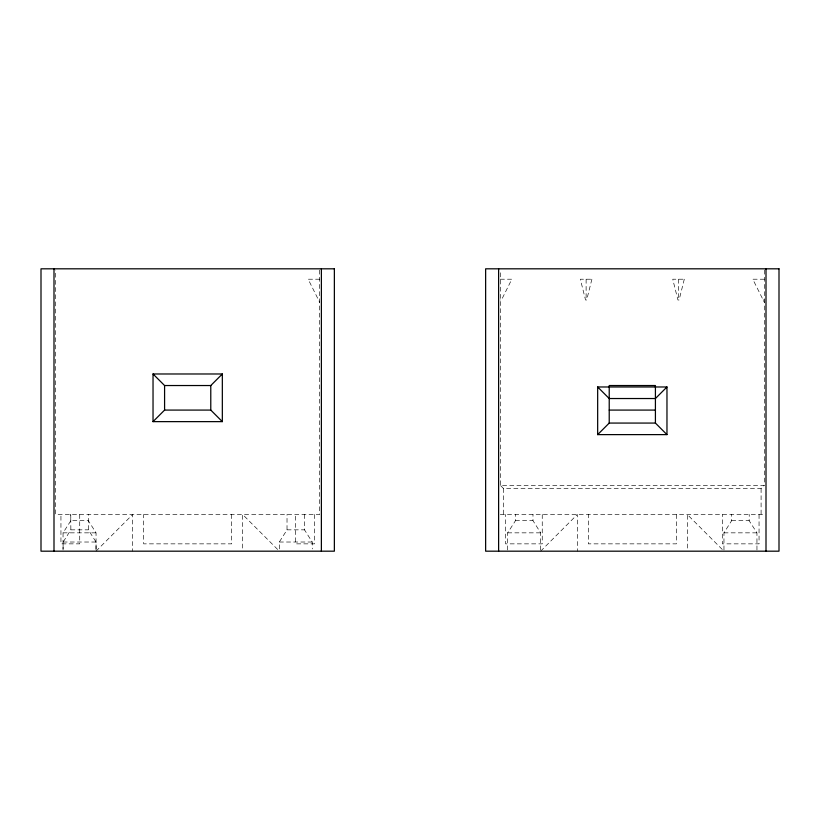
<?xml version="1.0" encoding="UTF-8"?>
<svg xmlns="http://www.w3.org/2000/svg" width="820" height="820" viewBox="0 0 820 820"><rect width="100%" height="100%" fill="white"/><g stroke="black" fill="none" stroke-linecap="round" stroke-linejoin="round"><path stroke-width="0.61" stroke-dasharray="4.1 3.07" d="M96.053 548.887L96.053 542.02L88.345 529.843L88.345 514.509M96.032 549.964L96.053 532.846L88.345 520.669L70.745 520.669M540.667 549.964L540.677 532.846L532.979 520.669L532.979 514.509M756.952 549.964L756.952 532.846L749.142 520.669L749.255 514.509M304.62 514.509L304.517 529.843L312.225 542.02L312.297 548.887M63.068 548.887L63.15 542.02L70.858 529.843L70.745 514.509L70.858 520.669L63.048 532.846L63.048 549.964M279.323 548.887L279.323 542.02L287.02 529.843L287.02 514.509M723.968 549.964L723.947 532.846L731.655 520.669L731.655 514.509M507.682 549.964L507.672 532.846L515.483 520.669L515.38 514.509M96.012 551.183L132.676 514.509L132.676 551.183M540.636 551.183L577.311 514.509L577.311 551.183M500.641 485.635L503.531 488.525L761.093 488.525L763.984 485.635M319.697 279.21L308.156 279.21L319.697 302.313M500.302 279.21L511.844 279.21L501.45 299.997L500.302 299.997M764.332 279.21L752.78 279.21L764.332 302.313M763.174 299.997L764.332 299.997M500.302 514.509L764.332 514.509M515.38 520.669L532.979 520.669M731.655 520.669L749.255 520.669M70.745 529.843L88.345 529.843M287.02 529.843L304.62 529.843M63.048 532.846L96.053 532.846M507.672 532.846L540.677 532.846M723.947 532.846L756.952 532.846M63.048 542.02L96.053 542.02M279.323 542.02L312.328 542.02M722.246 549.441L687.324 514.509L687.324 549.923M277.621 549.441L242.689 514.509L242.689 549.923M764.332 270.087L764.332 485.635L500.302 485.635L500.302 270.087M761.093 488.525L761.093 514.509M759.053 514.509L759.053 543.855L722.379 543.855L722.379 514.509M678.519 279.21L678.519 299.997M676.316 514.509L676.316 543.855L588.309 543.855L588.309 514.509M586.115 279.21L586.115 299.997M542.245 514.509L542.245 543.855L505.581 543.855L505.581 514.509M503.531 488.525L503.531 514.509M319.697 270.098L319.697 514.509L55.668 514.509L55.668 270.098M314.419 514.509L314.419 543.855L295.641 543.855L295.641 514.509M231.691 514.509L231.691 543.855L143.684 543.855L143.684 514.509M79.724 514.509L79.724 543.855L60.946 543.855L60.946 514.509M591.886 279.21L586.689 299.997L585.541 299.997L580.345 279.21L591.886 279.21M684.29 279.21L679.093 299.997L677.935 299.997L672.738 279.21L684.29 279.21"/><path stroke-width="1.23" d="M153.032 421.634L164.584 410.082L210.781 410.082L222.333 421.634L222.333 373.981L153.032 373.981L153.032 421.634L222.333 421.634M153.032 373.981L164.584 385.533L210.781 385.533L222.333 373.981M597.667 434.62L609.219 423.069L655.416 423.069L666.967 434.62L666.967 386.978L597.667 386.978L597.667 434.62L666.967 434.62M666.967 386.978L655.416 398.53L609.219 398.53L597.667 386.978M609.219 410.082L655.416 410.082M766.003 268.816L766.003 551.183M655.416 423.069L655.416 385.533L609.219 385.533L609.219 423.069M498.621 268.816L498.621 551.183M321.378 268.816L321.378 551.183M210.781 385.533L210.781 410.082M164.584 385.533L164.584 410.082M53.997 268.816L53.997 551.183M334.365 268.816L41 268.816L41 551.183L334.365 551.183L334.365 268.816M779 268.816L485.635 268.816L485.635 551.183L779 551.183L779 268.816"/></g></svg>
